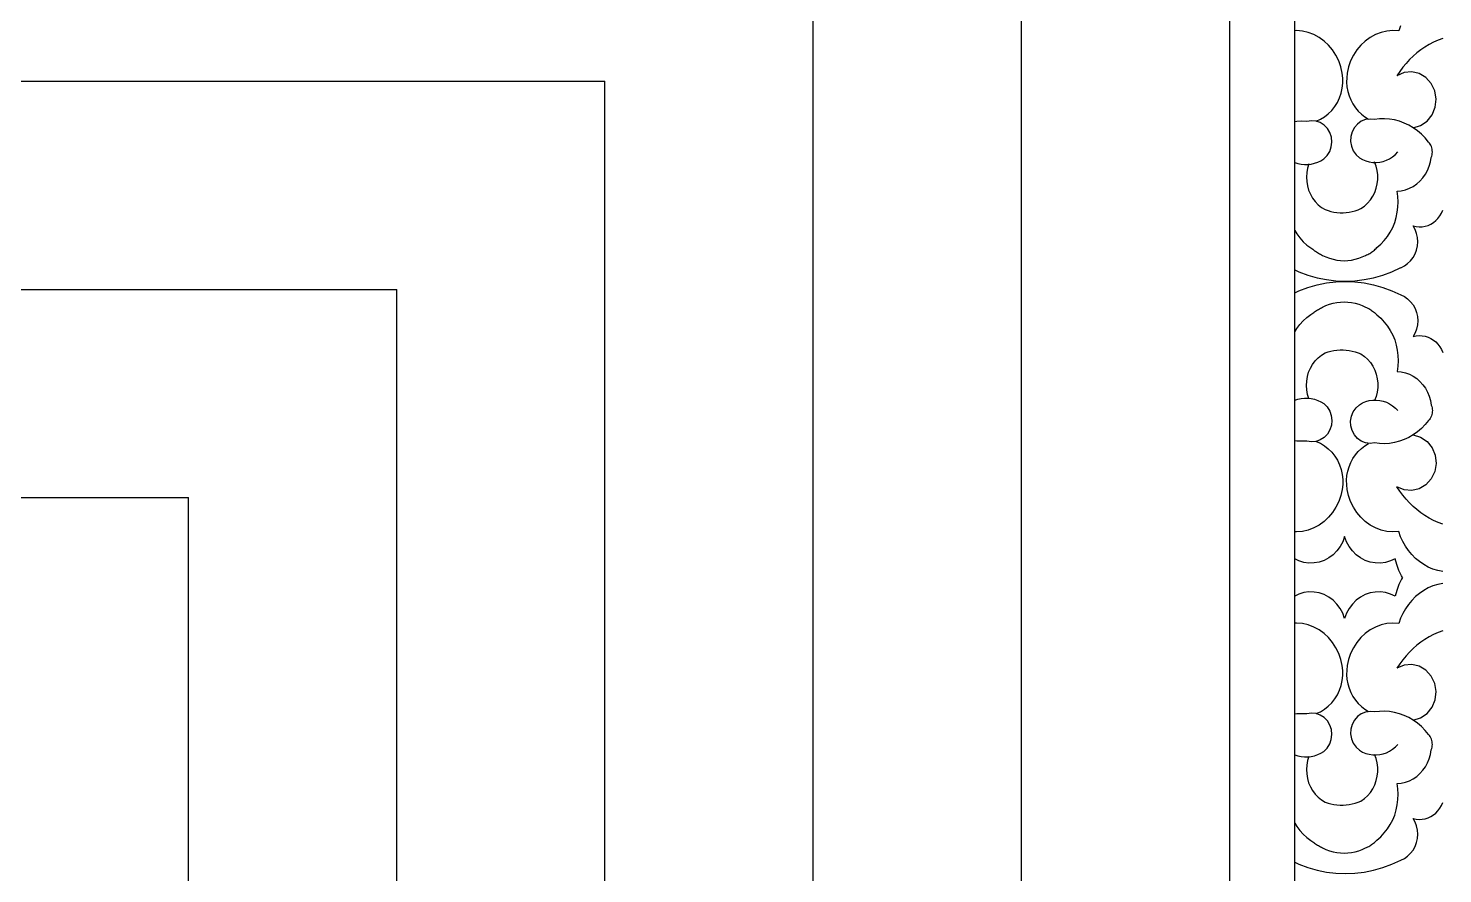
# Model space of a CAD drawing. Extents: x 1188826 to 1909461, y 608442 to 1651179.
# Drawn here: x 1668307 to 1668986, y 1031833 to 1032239 of the extents above; entities that cross this region are included whole.
import ezdxf

# ---------------------------------------------------------------- set-up
doc = ezdxf.new("R2010")
doc.units = 0
doc.header["$LTSCALE"] = 1000
doc.header["$MEASUREMENT"] = 0
doc.layers.add('立面线', color=40, linetype='Continuous')

msp = doc.modelspace()

# ---------------------------------------------------------------- linework, layer by layer
at = {"layer": '立面线'}
for p, q in [((1668914.97, 1028443.42), (1668914.97, 1032543.42)), ((1668883.75, 1028413.42), (1668883.75, 1032513.42)), ((1668783.73, 1028413.42), (1668783.73, 1032413.43)), ((1668683.7, 1028413.42), (1668683.7, 1032313.43)), ((1668915.86, 1032237.76), (1668914.97, 1032237.72)), ((1668918.7, 1032237.5), (1668915.86, 1032237.76)), ((1668921.49, 1032236.86), (1668918.7, 1032237.5)), ((1668924.18, 1032235.85), (1668921.49, 1032236.86)), ((1668956.45, 1032236.86), (1668953.76, 1032235.85)), ((1668959.24, 1032237.5), (1668956.45, 1032236.86)), ((1668962.09, 1032237.76), (1668959.24, 1032237.5)), ((1668964.93, 1032237.62), (1668962.09, 1032237.76)), ((1668965.8, 1032240.07), (1668964.93, 1032237.62)), ((1668926.73, 1032234.48), (1668924.18, 1032235.85)), ((1668929.11, 1032232.78), (1668926.73, 1032234.48)), ((1668931.26, 1032230.77), (1668929.11, 1032232.78)), ((1668933.17, 1032228.48), (1668931.26, 1032230.77)), ((1668946.68, 1032230.77), (1668944.77, 1032228.48)), ((1668948.83, 1032232.78), (1668946.68, 1032230.77)), ((1668951.21, 1032234.48), (1668948.83, 1032232.78)), ((1668953.76, 1032235.85), (1668951.21, 1032234.48)), ((1668977.55, 1032229.89), (1668975.57, 1032228.55)), ((1668979.59, 1032231.11), (1668977.55, 1032229.89)), ((1668981.7, 1032232.21), (1668979.59, 1032231.11)), ((1668983.86, 1032233.18), (1668981.7, 1032232.21)), ((1668986.06, 1032234.01), (1668983.86, 1032233.18)), ((1668934.79, 1032225.95), (1668933.17, 1032228.48)), ((1668936.11, 1032223.22), (1668934.79, 1032225.95)), ((1668937.09, 1032220.33), (1668936.11, 1032223.22)), ((1668941.84, 1032223.22), (1668940.85, 1032220.33)), ((1668943.15, 1032225.95), (1668941.84, 1032223.22)), ((1668944.77, 1032228.48), (1668943.15, 1032225.95)), ((1668970.1, 1032223.83), (1668968.45, 1032222.04)), ((1668971.84, 1032225.51), (1668970.1, 1032223.83)), ((1668973.67, 1032227.08), (1668971.84, 1032225.51)), ((1668975.57, 1032228.55), (1668973.67, 1032227.08)), ((1668937.73, 1032217.33), (1668937.09, 1032220.33)), ((1668938.01, 1032214.93), (1668937.73, 1032217.33)), ((1668940.21, 1032217.33), (1668939.95, 1032215.14)), ((1668940.85, 1032220.33), (1668940.21, 1032217.33)), ((1668965.44, 1032218.18), (1668964.09, 1032216.12)), ((1668967.51, 1032217.6), (1668964.09, 1032216.12)), ((1668966.89, 1032220.16), (1668965.44, 1032218.18)), ((1668968.45, 1032222.04), (1668966.89, 1032220.16)), ((1668971.18, 1032217.94), (1668967.51, 1032217.6)), ((1668974.78, 1032217.11), (1668971.18, 1032217.94)), ((1668977.99, 1032215.18), (1668974.78, 1032217.11)), ((1661183.66, 1032213.43), (1668583.65, 1032213.43)), ((1668583.65, 1028413.42), (1668583.65, 1032213.43)), ((1668937.24, 1032207.75), (1668937.76, 1032210.1)), ((1668937.76, 1032210.1), (1668938.02, 1032212.51)), ((1668938.02, 1032212.51), (1668938.01, 1032214.93)), ((1668939.95, 1032215.14), (1668939.91, 1032212.94)), ((1668939.91, 1032212.94), (1668940.09, 1032210.74)), ((1668940.09, 1032210.74), (1668940.49, 1032208.57)), ((1668980.55, 1032212.32), (1668977.99, 1032215.18)), ((1668982.22, 1032208.79), (1668980.55, 1032212.32)), ((1668934.21, 1032201.3), (1668935.46, 1032203.31)), ((1668935.46, 1032203.31), (1668936.47, 1032205.47)), ((1668936.47, 1032205.47), (1668937.24, 1032207.75)), ((1668940.49, 1032208.57), (1668941.1, 1032206.47)), ((1668941.1, 1032206.47), (1668941.92, 1032204.44)), ((1668941.92, 1032204.44), (1668942.93, 1032202.53)), ((1668942.93, 1032202.53), (1668944.13, 1032200.74)), ((1668982.87, 1032204.88), (1668982.22, 1032208.79)), ((1668982.43, 1032200.93), (1668982.87, 1032204.88)), ((1668927.33, 1032195.2), (1668929.29, 1032196.38)), ((1668929.29, 1032196.38), (1668931.11, 1032197.81)), ((1668931.11, 1032197.81), (1668932.76, 1032199.45)), ((1668932.76, 1032199.45), (1668934.21, 1032201.3)), ((1668944.13, 1032200.74), (1668945.51, 1032199.1)), ((1668945.51, 1032199.1), (1668947.03, 1032197.63)), ((1668947.03, 1032197.63), (1668948.7, 1032196.35)), ((1668948.7, 1032196.35), (1668950.48, 1032195.27)), ((1668955.71, 1032195.33), (1668953.31, 1032195.05)), ((1668958.14, 1032195.39), (1668955.71, 1032195.33)), ((1668960.56, 1032195.22), (1668958.14, 1032195.39)), ((1668978.53, 1032194.29), (1668980.94, 1032197.3)), ((1668980.94, 1032197.3), (1668982.43, 1032200.93)), ((1668916, 1032194.14), (1668914.97, 1032194)), ((1668918.42, 1032194.22), (1668916, 1032194.14)), ((1668920.84, 1032194.08), (1668918.42, 1032194.22)), ((1668922.99, 1032194.46), (1668920.84, 1032194.08)), ((1668925.17, 1032194.3), (1668922.99, 1032194.46)), ((1668925.26, 1032194.28), (1668925.17, 1032194.3)), ((1668925.26, 1032194.28), (1668927.33, 1032195.2)), ((1668927.25, 1032193.59), (1668925.26, 1032194.28)), ((1668929.13, 1032192.39), (1668927.25, 1032193.59)), ((1668930.7, 1032190.76), (1668929.13, 1032192.39)), ((1668931.87, 1032188.78), (1668930.7, 1032190.76)), ((1668932.6, 1032186.56), (1668931.87, 1032188.78)), ((1668942.56, 1032189.09), (1668941.95, 1032186.83)), ((1668943.63, 1032191.14), (1668942.56, 1032189.09)), ((1668945.12, 1032192.87), (1668943.63, 1032191.14)), ((1668946.93, 1032194.18), (1668945.12, 1032192.87)), ((1668948.97, 1032195), (1668946.93, 1032194.18)), ((1668951.14, 1032195.3), (1668948.97, 1032195)), ((1668953.31, 1032195.05), (1668951.14, 1032195.3)), ((1668962.95, 1032194.83), (1668960.56, 1032195.22)), ((1668965.31, 1032194.21), (1668962.95, 1032194.83)), ((1668967.61, 1032193.37), (1668965.31, 1032194.21)), ((1668969.83, 1032192.33), (1668967.61, 1032193.37)), ((1668971.87, 1032191.13), (1668969.83, 1032192.33)), ((1668971.87, 1032191.13), (1668975.42, 1032192.18)), ((1668971.95, 1032191.08), (1668971.87, 1032191.13)), ((1668973.97, 1032189.63), (1668971.95, 1032191.08)), ((1668975.87, 1032188), (1668973.97, 1032189.63)), ((1668975.42, 1032192.18), (1668978.53, 1032194.29)), ((1668931.78, 1032179.68), (1668932.55, 1032181.88)), ((1668932.55, 1032181.88), (1668932.83, 1032184.21)), ((1668932.83, 1032184.21), (1668932.6, 1032186.56)), ((1668941.95, 1032186.83), (1668941.84, 1032184.48)), ((1668941.84, 1032184.48), (1668942.24, 1032182.17)), ((1668942.24, 1032182.17), (1668943.12, 1032180.02)), ((1668977.63, 1032186.2), (1668975.87, 1032188)), ((1668979.23, 1032184.24), (1668977.63, 1032186.2)), ((1668979.66, 1032183.75), (1668979.23, 1032184.24)), ((1668980.03, 1032183.22), (1668979.66, 1032183.75)), ((1668980.35, 1032182.65), (1668980.03, 1032183.22)), ((1668980.62, 1032182.04), (1668980.35, 1032182.65)), ((1668980.83, 1032181.42), (1668980.62, 1032182.04)), ((1668926.05, 1032174.54), (1668927.54, 1032175.26)), ((1668927.54, 1032175.26), (1668928.96, 1032176.13)), ((1668928.96, 1032176.13), (1668930.56, 1032177.73)), ((1668930.56, 1032177.73), (1668931.78, 1032179.68)), ((1668943.12, 1032180.02), (1668944.44, 1032178.14)), ((1668944.44, 1032178.14), (1668946.12, 1032176.64)), ((1668946.12, 1032176.64), (1668947.6, 1032175.8)), ((1668947.6, 1032175.8), (1668949.17, 1032175.15)), ((1668949.17, 1032175.15), (1668950.79, 1032174.7)), ((1668957.43, 1032174.9), (1668959.02, 1032175.46)), ((1668959.02, 1032175.46), (1668960.55, 1032176.2)), ((1668960.55, 1032176.2), (1668961.99, 1032177.13)), ((1668961.99, 1032177.13), (1668963.32, 1032178.23)), ((1668963.32, 1032178.23), (1668964.52, 1032179.48)), ((1668980.21, 1032174.7), (1668980.57, 1032176.84)), ((1668980.57, 1032176.84), (1668980.79, 1032177.46)), ((1668980.79, 1032177.46), (1668980.95, 1032178.11)), ((1668980.98, 1032180.77), (1668980.83, 1032181.42)), ((1668980.95, 1032178.11), (1668981.06, 1032178.77)), ((1668981.07, 1032180.1), (1668980.98, 1032180.77)), ((1668981.06, 1032178.77), (1668981.09, 1032179.44)), ((1668981.09, 1032179.44), (1668981.07, 1032180.1)), ((1668914.97, 1032174.46), (1668916.44, 1032173.96)), ((1668916.44, 1032173.96), (1668918.04, 1032173.61)), ((1668918.04, 1032173.61), (1668919.66, 1032173.43)), ((1668919.66, 1032173.43), (1668921.29, 1032173.44)), ((1668920.77, 1032169.55), (1668920.62, 1032167.4)), ((1668921.17, 1032171.67), (1668920.77, 1032169.55)), ((1668921.81, 1032173.71), (1668921.17, 1032171.67)), ((1668921.29, 1032173.44), (1668922.91, 1032173.63)), ((1668922.91, 1032173.63), (1668924.5, 1032174)), ((1668924.5, 1032174), (1668926.05, 1032174.54)), ((1668950.79, 1032174.7), (1668952.44, 1032174.44)), ((1668952.44, 1032174.44), (1668954.12, 1032174.39)), ((1668954.12, 1032172.65), (1668953.38, 1032174.65)), ((1668954.12, 1032174.39), (1668955.79, 1032174.54)), ((1668954.63, 1032170.56), (1668954.12, 1032172.65)), ((1668954.89, 1032168.42), (1668954.63, 1032170.56)), ((1668954.89, 1032166.27), (1668954.89, 1032168.42)), ((1668955.79, 1032174.54), (1668957.43, 1032174.9)), ((1668976.54, 1032167.02), (1668977.77, 1032168.75)), ((1668977.77, 1032168.75), (1668978.8, 1032170.62)), ((1668978.8, 1032170.62), (1668979.61, 1032172.61)), ((1668979.61, 1032172.61), (1668980.21, 1032174.7)), ((1668920.62, 1032167.4), (1668920.73, 1032165.25)), ((1668920.73, 1032165.25), (1668921.08, 1032163.13)), ((1668921.08, 1032163.13), (1668921.67, 1032161.07)), ((1668953.44, 1032160.03), (1668954.16, 1032162.04)), ((1668954.16, 1032162.04), (1668954.65, 1032164.13)), ((1668954.65, 1032164.13), (1668954.89, 1032166.27)), ((1668968.12, 1032161.29), (1668970.04, 1032161.98)), ((1668970.04, 1032161.98), (1668971.86, 1032162.92)), ((1668971.86, 1032162.92), (1668973.56, 1032164.09)), ((1668973.56, 1032164.09), (1668975.13, 1032165.46)), ((1668975.13, 1032165.46), (1668976.54, 1032167.02)), ((1668921.67, 1032161.07), (1668922.5, 1032159.11)), ((1668922.5, 1032159.11), (1668923.55, 1032157.28)), ((1668923.55, 1032157.28), (1668924.8, 1032155.6)), ((1668924.8, 1032155.6), (1668926.24, 1032154.1)), ((1668948.42, 1032153.43), (1668949.96, 1032154.81)), ((1668949.96, 1032154.81), (1668951.32, 1032156.39)), ((1668951.32, 1032156.39), (1668952.48, 1032158.14)), ((1668952.48, 1032158.14), (1668953.44, 1032160.03)), ((1668964.14, 1032160.64), (1668966.15, 1032160.83)), ((1668964.51, 1032158.11), (1668964.14, 1032160.64)), ((1668964.65, 1032155.55), (1668964.51, 1032158.11)), ((1668964.57, 1032153), (1668964.65, 1032155.55)), ((1668966.15, 1032160.83), (1668968.12, 1032161.29)), ((1668926.24, 1032154.1), (1668927.84, 1032152.82)), ((1668927.84, 1032152.82), (1668929.58, 1032151.75)), ((1668929.58, 1032151.75), (1668930.97, 1032151.27)), ((1668930.97, 1032151.27), (1668932.39, 1032150.88)), ((1668932.39, 1032150.88), (1668933.83, 1032150.58)), ((1668933.83, 1032150.58), (1668935.28, 1032150.38)), ((1668935.28, 1032150.38), (1668936.74, 1032150.28)), ((1668936.74, 1032150.28), (1668938.21, 1032150.27)), ((1668938.21, 1032150.27), (1668939.67, 1032150.36)), ((1668939.67, 1032150.36), (1668941.12, 1032150.55)), ((1668941.12, 1032150.55), (1668942.56, 1032150.84)), ((1668942.56, 1032150.84), (1668943.98, 1032151.22)), ((1668943.98, 1032151.22), (1668945.38, 1032151.7)), ((1668945.38, 1032151.7), (1668946.74, 1032152.26)), ((1668946.74, 1032152.26), (1668948.42, 1032153.43)), ((1668962.99, 1032145.53), (1668963.74, 1032147.96)), ((1668963.74, 1032147.96), (1668964.26, 1032150.46)), ((1668964.26, 1032150.46), (1668964.57, 1032153)), ((1668983.77, 1032147.56), (1668984.68, 1032148.77)), ((1668984.68, 1032148.77), (1668985.45, 1032150.09)), ((1668985.45, 1032150.09), (1668986.06, 1032151.5)), ((1668914.97, 1032141.64), (1668915.93, 1032140.06)), ((1668960.88, 1032140.96), (1668962.04, 1032143.19)), ((1668962.04, 1032143.19), (1668962.99, 1032145.53)), ((1668972.83, 1032142.16), (1668971.9, 1032143.91)), ((1668971.9, 1032143.91), (1668973.31, 1032143.59)), ((1668973.52, 1032140.28), (1668972.83, 1032142.16)), ((1668973.31, 1032143.59), (1668974.74, 1032143.45)), ((1668974.74, 1032143.45), (1668976.19, 1032143.5)), ((1668976.19, 1032143.5), (1668977.61, 1032143.75)), ((1668977.61, 1032143.75), (1668979, 1032144.17)), ((1668979, 1032144.17), (1668980.33, 1032144.78)), ((1668980.33, 1032144.78), (1668981.58, 1032145.55)), ((1668981.58, 1032145.55), (1668982.73, 1032146.49)), ((1668982.73, 1032146.49), (1668983.77, 1032147.56)), ((1668915.93, 1032140.06), (1668917.4, 1032138.11)), ((1668917.4, 1032138.11), (1668919.04, 1032136.33)), ((1668919.04, 1032136.33), (1668920.84, 1032134.74)), ((1668920.84, 1032134.74), (1668922.78, 1032133.36)), ((1668954.47, 1032133.49), (1668956.32, 1032135.1)), ((1668956.32, 1032135.1), (1668958.01, 1032136.89)), ((1668958.01, 1032136.89), (1668959.53, 1032138.85)), ((1668959.53, 1032138.85), (1668960.88, 1032140.96)), ((1668973.47, 1032132.31), (1668973.9, 1032134.28)), ((1668973.93, 1032138.31), (1668973.52, 1032140.28)), ((1668973.9, 1032134.28), (1668974.06, 1032136.29)), ((1668974.06, 1032136.29), (1668973.93, 1032138.31)), ((1668922.78, 1032133.36), (1668923.21, 1032133.01)), ((1668923.21, 1032133.01), (1668923.66, 1032132.67)), ((1668923.66, 1032132.67), (1668924.11, 1032132.34)), ((1668924.11, 1032132.34), (1668924.56, 1032132.02)), ((1668924.56, 1032132.02), (1668925.02, 1032131.71)), ((1668925.02, 1032131.71), (1668925.48, 1032131.41)), ((1668925.48, 1032131.41), (1668925.95, 1032131.11)), ((1668925.95, 1032131.11), (1668926.43, 1032130.82)), ((1668926.43, 1032130.82), (1668926.9, 1032130.54)), ((1668926.9, 1032130.54), (1668927.39, 1032130.27)), ((1668927.39, 1032130.27), (1668927.87, 1032130.01)), ((1668927.87, 1032130.01), (1668928.36, 1032129.76)), ((1668928.36, 1032129.76), (1668929.99, 1032128.99)), ((1668929.99, 1032128.99), (1668931.67, 1032128.35)), ((1668931.67, 1032128.35), (1668933.39, 1032127.86)), ((1668933.39, 1032127.86), (1668935.14, 1032127.5)), ((1668935.14, 1032127.5), (1668936.91, 1032127.28)), ((1668940.47, 1032127.28), (1668942.24, 1032127.5)), ((1668942.24, 1032127.5), (1668943.99, 1032127.86)), ((1668943.99, 1032127.86), (1668945.71, 1032128.35)), ((1668945.71, 1032128.35), (1668947.39, 1032128.99)), ((1668947.39, 1032128.99), (1668949.02, 1032129.76)), ((1668949.02, 1032129.76), (1668949.52, 1032129.98)), ((1668949.52, 1032129.98), (1668950.02, 1032130.21)), ((1668950.02, 1032130.21), (1668950.51, 1032130.47)), ((1668950.51, 1032130.47), (1668950.99, 1032130.74)), ((1668950.99, 1032130.74), (1668951.46, 1032131.02)), ((1668951.46, 1032131.02), (1668951.92, 1032131.33)), ((1668951.92, 1032131.33), (1668952.37, 1032131.65)), ((1668952.37, 1032131.65), (1668952.81, 1032131.99)), ((1668952.81, 1032131.99), (1668953.25, 1032132.34)), ((1668953.25, 1032132.34), (1668953.67, 1032132.71)), ((1668953.67, 1032132.71), (1668954.08, 1032133.09)), ((1668954.08, 1032133.09), (1668954.47, 1032133.49)), ((1668970.62, 1032127.13), (1668971.81, 1032128.7)), ((1668971.81, 1032128.7), (1668972.77, 1032130.43)), ((1668972.77, 1032130.43), (1668973.47, 1032132.31)), ((1668914.97, 1032122.82), (1668916.96, 1032121.91)), ((1668916.96, 1032121.91), (1668921.34, 1032120.29)), ((1668936.91, 1032127.28), (1668938.69, 1032127.21)), ((1668938.69, 1032127.21), (1668940.47, 1032127.28)), ((1668957.27, 1032120.29), (1668961.65, 1032121.91)), ((1668961.65, 1032121.91), (1668965.95, 1032123.88)), ((1668965.95, 1032123.84), (1668967.65, 1032124.68)), ((1668967.65, 1032124.68), (1668969.22, 1032125.78)), ((1668969.22, 1032125.78), (1668970.62, 1032127.13)), ((1668916.96, 1032112.73), (1668921.34, 1032114.35)), ((1668921.34, 1032120.29), (1668925.78, 1032119.02)), ((1668921.34, 1032114.35), (1668925.78, 1032115.61)), ((1668925.78, 1032119.02), (1668930.26, 1032118.11)), ((1668925.78, 1032115.61), (1668930.26, 1032116.52)), ((1668930.26, 1032118.11), (1668934.77, 1032117.57)), ((1668930.26, 1032116.52), (1668934.77, 1032117.07)), ((1668934.77, 1032117.57), (1668939.3, 1032117.38)), ((1668934.77, 1032117.07), (1668939.3, 1032117.25)), ((1668939.3, 1032117.38), (1668943.83, 1032117.57)), ((1668939.3, 1032117.25), (1668943.83, 1032117.07)), ((1668943.83, 1032117.57), (1668948.35, 1032118.11)), ((1668943.83, 1032117.07), (1668948.35, 1032116.52)), ((1668948.35, 1032118.11), (1668952.83, 1032119.02)), ((1668948.35, 1032116.52), (1668952.83, 1032115.61)), ((1668952.83, 1032119.02), (1668957.27, 1032120.29)), ((1668952.83, 1032115.61), (1668957.27, 1032114.35)), ((1668957.27, 1032114.35), (1668961.65, 1032112.73)), ((1661283.64, 1032113.42), (1668483.65, 1032113.42)), ((1668483.68, 1028413.42), (1668483.65, 1032113.42)), ((1668914.97, 1032111.81), (1668916.96, 1032112.73)), ((1668933.39, 1032106.78), (1668935.14, 1032107.13)), ((1668935.14, 1032107.13), (1668936.91, 1032107.35)), ((1668936.91, 1032107.35), (1668938.69, 1032107.42)), ((1668938.69, 1032107.42), (1668940.47, 1032107.35)), ((1668940.47, 1032107.35), (1668942.24, 1032107.13)), ((1668942.24, 1032107.13), (1668943.99, 1032106.78)), ((1668961.65, 1032112.73), (1668965.95, 1032110.75)), ((1668965.95, 1032110.79), (1668967.65, 1032109.96)), ((1668967.65, 1032109.96), (1668969.22, 1032108.85)), ((1668969.22, 1032108.85), (1668970.62, 1032107.5)), ((1668970.62, 1032107.5), (1668971.81, 1032105.94)), ((1668920.84, 1032099.89), (1668922.78, 1032101.28)), ((1668922.78, 1032101.28), (1668923.21, 1032101.62)), ((1668923.21, 1032101.62), (1668923.66, 1032101.96)), ((1668923.66, 1032101.96), (1668924.11, 1032102.29)), ((1668924.11, 1032102.29), (1668924.56, 1032102.61)), ((1668924.56, 1032102.61), (1668925.02, 1032102.92)), ((1668925.02, 1032102.92), (1668925.48, 1032103.23)), ((1668925.48, 1032103.23), (1668925.95, 1032103.52)), ((1668925.95, 1032103.52), (1668926.43, 1032103.81)), ((1668926.43, 1032103.81), (1668926.9, 1032104.09)), ((1668926.9, 1032104.09), (1668927.39, 1032104.36)), ((1668927.39, 1032104.36), (1668927.87, 1032104.62)), ((1668927.87, 1032104.62), (1668928.36, 1032104.87)), ((1668928.36, 1032104.87), (1668929.99, 1032105.64)), ((1668929.99, 1032105.64), (1668931.67, 1032106.28)), ((1668931.67, 1032106.28), (1668933.39, 1032106.78)), ((1668943.99, 1032106.78), (1668945.71, 1032106.28)), ((1668945.71, 1032106.28), (1668947.39, 1032105.64)), ((1668947.39, 1032105.64), (1668949.02, 1032104.87)), ((1668949.02, 1032104.87), (1668949.52, 1032104.66)), ((1668949.52, 1032104.66), (1668950.02, 1032104.42)), ((1668950.02, 1032104.42), (1668950.51, 1032104.17)), ((1668950.51, 1032104.17), (1668950.99, 1032103.9)), ((1668950.99, 1032103.9), (1668951.46, 1032103.61)), ((1668951.46, 1032103.61), (1668951.92, 1032103.3)), ((1668951.92, 1032103.3), (1668952.37, 1032102.98)), ((1668952.37, 1032102.98), (1668952.81, 1032102.65)), ((1668952.81, 1032102.65), (1668953.25, 1032102.29)), ((1668953.25, 1032102.29), (1668953.67, 1032101.93)), ((1668953.67, 1032101.93), (1668954.08, 1032101.54)), ((1668954.08, 1032101.54), (1668954.47, 1032101.15)), ((1668954.47, 1032101.15), (1668956.32, 1032099.53)), ((1668971.81, 1032105.94), (1668972.77, 1032104.2)), ((1668972.77, 1032104.2), (1668973.47, 1032102.32)), ((1668973.47, 1032102.32), (1668973.9, 1032100.36)), ((1668973.9, 1032100.36), (1668974.06, 1032098.34)), ((1668914.97, 1032093), (1668915.93, 1032094.58)), ((1668915.93, 1032094.58), (1668917.4, 1032096.52)), ((1668917.4, 1032096.52), (1668919.04, 1032098.3)), ((1668919.04, 1032098.3), (1668920.84, 1032099.89)), ((1668956.32, 1032099.53), (1668958.01, 1032097.74)), ((1668958.01, 1032097.74), (1668959.53, 1032095.78)), ((1668959.53, 1032095.78), (1668960.88, 1032093.68)), ((1668960.88, 1032093.68), (1668962.04, 1032091.44)), ((1668973.52, 1032094.35), (1668972.83, 1032092.47)), ((1668973.93, 1032096.33), (1668973.52, 1032094.35)), ((1668974.06, 1032098.34), (1668973.93, 1032096.33)), ((1668962.04, 1032091.44), (1668962.99, 1032089.1)), ((1668962.99, 1032089.1), (1668963.74, 1032086.67)), ((1668963.74, 1032086.67), (1668964.26, 1032084.17)), ((1668972.83, 1032092.47), (1668971.9, 1032090.72)), ((1668971.9, 1032090.72), (1668973.31, 1032091.04)), ((1668973.31, 1032091.04), (1668974.74, 1032091.18)), ((1668974.74, 1032091.18), (1668976.19, 1032091.13)), ((1668976.19, 1032091.13), (1668977.61, 1032090.89)), ((1668977.61, 1032090.89), (1668979, 1032090.46)), ((1668979, 1032090.46), (1668980.33, 1032089.85)), ((1668980.33, 1032089.85), (1668981.58, 1032089.08)), ((1668981.58, 1032089.08), (1668982.73, 1032088.15)), ((1668982.73, 1032088.15), (1668983.77, 1032087.07)), ((1668983.77, 1032087.07), (1668984.68, 1032085.86)), ((1668924.8, 1032079.03), (1668926.24, 1032080.53)), ((1668926.24, 1032080.53), (1668927.84, 1032081.82)), ((1668927.84, 1032081.82), (1668929.58, 1032082.88)), ((1668929.58, 1032082.88), (1668930.97, 1032083.37)), ((1668930.97, 1032083.37), (1668932.39, 1032083.76)), ((1668932.39, 1032083.76), (1668933.83, 1032084.05)), ((1668933.83, 1032084.05), (1668935.28, 1032084.25)), ((1668935.28, 1032084.25), (1668936.74, 1032084.36)), ((1668936.74, 1032084.36), (1668938.21, 1032084.36)), ((1668938.21, 1032084.36), (1668939.67, 1032084.27)), ((1668939.67, 1032084.27), (1668941.12, 1032084.08)), ((1668941.12, 1032084.08), (1668942.56, 1032083.79)), ((1668942.56, 1032083.79), (1668943.98, 1032083.41)), ((1668943.98, 1032083.41), (1668945.38, 1032082.94)), ((1668945.38, 1032082.94), (1668946.74, 1032082.37)), ((1668946.74, 1032082.37), (1668948.42, 1032081.21)), ((1668948.42, 1032081.21), (1668949.96, 1032079.82)), ((1668964.26, 1032084.17), (1668964.57, 1032081.64)), ((1668964.57, 1032081.64), (1668964.65, 1032079.08)), ((1668984.68, 1032085.86), (1668985.45, 1032084.54)), ((1668985.45, 1032084.54), (1668986.06, 1032083.14)), ((1668921.08, 1032071.5), (1668921.67, 1032073.56)), ((1668921.67, 1032073.56), (1668922.5, 1032075.52)), ((1668922.5, 1032075.52), (1668923.55, 1032077.36)), ((1668923.55, 1032077.36), (1668924.8, 1032079.03)), ((1668949.96, 1032079.82), (1668951.32, 1032078.24)), ((1668951.32, 1032078.24), (1668952.48, 1032076.49)), ((1668952.48, 1032076.49), (1668953.44, 1032074.6)), ((1668953.44, 1032074.6), (1668954.16, 1032072.59)), ((1668964.51, 1032076.52), (1668964.14, 1032074)), ((1668964.14, 1032074), (1668966.15, 1032073.8)), ((1668964.65, 1032079.08), (1668964.51, 1032076.52)), ((1668966.15, 1032073.8), (1668968.12, 1032073.35)), ((1668968.12, 1032073.35), (1668970.04, 1032072.65)), ((1668920.62, 1032067.23), (1668920.73, 1032069.38)), ((1668920.77, 1032065.08), (1668920.62, 1032067.23)), ((1668920.73, 1032069.38), (1668921.08, 1032071.5)), ((1668954.16, 1032072.59), (1668954.65, 1032070.5)), ((1668954.65, 1032070.5), (1668954.89, 1032068.36)), ((1668954.89, 1032068.36), (1668954.89, 1032066.21)), ((1668970.04, 1032072.65), (1668971.86, 1032071.71)), ((1668971.86, 1032071.71), (1668973.56, 1032070.55)), ((1668973.56, 1032070.55), (1668975.13, 1032069.18)), ((1668975.13, 1032069.18), (1668976.54, 1032067.61)), ((1668976.54, 1032067.61), (1668977.77, 1032065.88)), ((1668914.97, 1032060.17), (1668916.44, 1032060.67)), ((1668916.44, 1032060.67), (1668918.04, 1032061.03)), ((1668918.04, 1032061.03), (1668919.66, 1032061.2)), ((1668919.66, 1032061.2), (1668921.29, 1032061.19)), ((1668921.17, 1032062.97), (1668920.77, 1032065.08)), ((1668921.81, 1032060.92), (1668921.17, 1032062.97)), ((1668921.29, 1032061.19), (1668922.91, 1032061)), ((1668922.91, 1032061), (1668924.5, 1032060.63)), ((1668924.5, 1032060.63), (1668926.05, 1032060.09)), ((1668926.05, 1032060.09), (1668927.54, 1032059.38)), ((1668947.6, 1032058.83), (1668949.17, 1032059.48)), ((1668949.17, 1032059.48), (1668950.79, 1032059.94)), ((1668950.79, 1032059.94), (1668952.44, 1032060.19)), ((1668952.44, 1032060.19), (1668954.12, 1032060.24)), ((1668954.12, 1032061.99), (1668953.38, 1032059.99)), ((1668954.63, 1032064.07), (1668954.12, 1032061.99)), ((1668954.12, 1032060.24), (1668955.79, 1032060.09)), ((1668954.89, 1032066.21), (1668954.63, 1032064.07)), ((1668955.79, 1032060.09), (1668957.43, 1032059.73)), ((1668957.43, 1032059.73), (1668959.02, 1032059.18)), ((1668977.77, 1032065.88), (1668978.8, 1032064.01)), ((1668978.8, 1032064.01), (1668979.61, 1032062.02)), ((1668979.61, 1032062.02), (1668980.21, 1032059.94)), ((1668980.21, 1032059.94), (1668980.57, 1032057.79)), ((1668927.54, 1032059.38), (1668928.96, 1032058.5)), ((1668928.96, 1032058.5), (1668930.56, 1032056.91)), ((1668930.56, 1032056.91), (1668931.78, 1032054.95)), ((1668931.78, 1032054.95), (1668932.55, 1032052.75)), ((1668932.55, 1032052.75), (1668932.83, 1032050.42)), ((1668942.24, 1032052.46), (1668943.12, 1032054.62)), ((1668943.12, 1032054.62), (1668944.44, 1032056.49)), ((1668944.44, 1032056.49), (1668946.12, 1032057.99)), ((1668946.12, 1032057.99), (1668947.6, 1032058.83)), ((1668959.02, 1032059.18), (1668960.55, 1032058.43)), ((1668960.55, 1032058.43), (1668961.99, 1032057.5)), ((1668961.99, 1032057.5), (1668963.32, 1032056.4)), ((1668963.32, 1032056.4), (1668964.52, 1032055.15)), ((1668980.57, 1032057.79), (1668980.79, 1032057.17)), ((1668980.83, 1032053.22), (1668980.62, 1032052.59)), ((1668980.79, 1032057.17), (1668980.95, 1032056.52)), ((1668980.98, 1032053.87), (1668980.83, 1032053.22)), ((1668980.95, 1032056.52), (1668981.06, 1032055.86)), ((1668981.07, 1032054.53), (1668980.98, 1032053.87)), ((1668981.06, 1032055.86), (1668981.09, 1032055.2)), ((1668981.09, 1032055.2), (1668981.07, 1032054.53)), ((1668931.87, 1032045.86), (1668930.7, 1032043.88)), ((1668932.6, 1032048.08), (1668931.87, 1032045.86)), ((1668932.83, 1032050.42), (1668932.6, 1032048.08)), ((1668941.84, 1032050.15), (1668942.24, 1032052.46)), ((1668941.95, 1032047.8), (1668941.84, 1032050.15)), ((1668942.56, 1032045.54), (1668941.95, 1032047.8)), ((1668975.87, 1032046.63), (1668973.97, 1032045)), ((1668977.63, 1032048.43), (1668975.87, 1032046.63)), ((1668979.23, 1032050.39), (1668977.63, 1032048.43)), ((1668979.66, 1032050.88), (1668979.23, 1032050.39)), ((1668980.03, 1032051.41), (1668979.66, 1032050.88)), ((1668980.35, 1032051.98), (1668980.03, 1032051.41)), ((1668980.62, 1032052.59), (1668980.35, 1032051.98)), ((1668916, 1032040.5), (1668914.97, 1032040.63)), ((1668918.42, 1032040.41), (1668916, 1032040.5)), ((1668920.84, 1032040.55), (1668918.42, 1032040.41)), ((1668922.99, 1032040.17), (1668920.84, 1032040.55)), ((1668925.17, 1032040.34), (1668922.99, 1032040.17)), ((1668925.26, 1032040.36), (1668925.17, 1032040.34)), ((1668927.25, 1032041.04), (1668925.26, 1032040.36)), ((1668925.26, 1032040.36), (1668927.33, 1032039.43)), ((1668929.13, 1032042.24), (1668927.25, 1032041.04)), ((1668927.33, 1032039.43), (1668929.29, 1032038.25)), ((1668930.7, 1032043.88), (1668929.13, 1032042.24)), ((1668943.63, 1032043.49), (1668942.56, 1032045.54)), ((1668945.12, 1032041.76), (1668943.63, 1032043.49)), ((1668946.93, 1032040.45), (1668945.12, 1032041.76)), ((1668948.97, 1032039.63), (1668946.93, 1032040.45)), ((1668948.7, 1032038.28), (1668950.48, 1032039.37)), ((1668951.14, 1032039.33), (1668948.97, 1032039.63)), ((1668953.31, 1032039.59), (1668951.14, 1032039.33)), ((1668955.71, 1032039.3), (1668953.31, 1032039.59)), ((1668958.14, 1032039.24), (1668955.71, 1032039.3)), ((1668960.56, 1032039.41), (1668958.14, 1032039.24)), ((1668962.95, 1032039.81), (1668960.56, 1032039.41)), ((1668965.31, 1032040.42), (1668962.95, 1032039.81)), ((1668967.61, 1032041.26), (1668965.31, 1032040.42)), ((1668969.83, 1032042.31), (1668967.61, 1032041.26)), ((1668971.87, 1032043.5), (1668969.83, 1032042.31)), ((1668971.95, 1032043.56), (1668971.87, 1032043.5)), ((1668971.87, 1032043.5), (1668975.42, 1032042.46)), ((1668973.97, 1032045), (1668971.95, 1032043.56)), ((1668975.42, 1032042.46), (1668978.53, 1032040.34)), ((1668978.53, 1032040.34), (1668980.94, 1032037.33)), ((1668929.29, 1032038.25), (1668931.11, 1032036.82)), ((1668931.11, 1032036.82), (1668932.76, 1032035.18)), ((1668932.76, 1032035.18), (1668934.21, 1032033.34)), ((1668934.21, 1032033.34), (1668935.46, 1032031.32)), ((1668942.93, 1032032.11), (1668944.13, 1032033.89)), ((1668944.13, 1032033.89), (1668945.51, 1032035.53)), ((1668945.51, 1032035.53), (1668947.03, 1032037)), ((1668947.03, 1032037), (1668948.7, 1032038.28)), ((1668980.94, 1032037.33), (1668982.43, 1032033.7)), ((1668982.43, 1032033.7), (1668982.87, 1032029.76)), ((1668935.46, 1032031.32), (1668936.47, 1032029.16)), ((1668936.47, 1032029.16), (1668937.24, 1032026.89)), ((1668937.24, 1032026.89), (1668937.76, 1032024.53)), ((1668940.09, 1032023.9), (1668940.49, 1032026.06)), ((1668940.49, 1032026.06), (1668941.1, 1032028.17)), ((1668941.1, 1032028.17), (1668941.92, 1032030.19)), ((1668941.92, 1032030.19), (1668942.93, 1032032.11)), ((1668982.22, 1032025.85), (1668980.55, 1032022.31)), ((1668982.87, 1032029.76), (1668982.22, 1032025.85)), ((1668938.01, 1032019.7), (1668937.73, 1032017.3)), ((1668937.76, 1032024.53), (1668938.02, 1032022.12)), ((1668938.02, 1032022.12), (1668938.01, 1032019.7)), ((1668939.91, 1032021.7), (1668940.09, 1032023.9)), ((1668939.95, 1032019.49), (1668939.91, 1032021.7)), ((1668940.21, 1032017.3), (1668939.95, 1032019.49)), ((1668977.99, 1032019.45), (1668974.78, 1032017.52)), ((1668980.55, 1032022.31), (1668977.99, 1032019.45)), ((1661383.66, 1032013.42), (1668383.68, 1032013.42)), ((1668383.59, 1028413.42), (1668383.59, 1032013.42)), ((1668383.68, 1028413.42), (1668383.68, 1032013.42)), ((1668937.09, 1032014.3), (1668936.11, 1032011.42)), ((1668937.73, 1032017.3), (1668937.09, 1032014.3)), ((1668940.85, 1032014.3), (1668940.21, 1032017.3)), ((1668941.84, 1032011.42), (1668940.85, 1032014.3)), ((1668965.44, 1032016.45), (1668964.09, 1032018.51)), ((1668967.51, 1032017.03), (1668964.09, 1032018.51)), ((1668966.89, 1032014.48), (1668965.44, 1032016.45)), ((1668968.45, 1032012.59), (1668966.89, 1032014.48)), ((1668971.18, 1032016.69), (1668967.51, 1032017.03)), ((1668970.1, 1032010.81), (1668968.45, 1032012.59)), ((1668974.78, 1032017.52), (1668971.18, 1032016.69)), ((1668933.17, 1032006.16), (1668931.26, 1032003.87)), ((1668934.79, 1032008.69), (1668933.17, 1032006.16)), ((1668936.11, 1032011.42), (1668934.79, 1032008.69)), ((1668943.15, 1032008.69), (1668941.84, 1032011.42)), ((1668944.77, 1032006.16), (1668943.15, 1032008.69)), ((1668946.68, 1032003.87), (1668944.77, 1032006.16)), ((1668971.84, 1032009.12), (1668970.1, 1032010.81)), ((1668973.67, 1032007.55), (1668971.84, 1032009.12)), ((1668975.57, 1032006.09), (1668973.67, 1032007.55)), ((1668977.55, 1032004.74), (1668975.57, 1032006.09)), ((1668924.18, 1031998.78), (1668921.49, 1031997.77)), ((1668926.73, 1032000.15), (1668924.18, 1031998.78)), ((1668929.11, 1032001.85), (1668926.73, 1032000.15)), ((1668931.26, 1032003.87), (1668929.11, 1032001.85)), ((1668948.83, 1032001.85), (1668946.68, 1032003.87)), ((1668951.21, 1032000.15), (1668948.83, 1032001.85)), ((1668953.76, 1031998.78), (1668951.21, 1032000.15)), ((1668956.45, 1031997.77), (1668953.76, 1031998.78)), ((1668979.59, 1032003.52), (1668977.55, 1032004.74)), ((1668981.7, 1032002.42), (1668979.59, 1032003.52)), ((1668983.86, 1032001.46), (1668981.7, 1032002.42)), ((1668986.06, 1032000.62), (1668983.86, 1032001.46)), ((1668915.86, 1031996.88), (1668914.97, 1031996.92)), ((1668918.7, 1031997.13), (1668915.86, 1031996.88)), ((1668921.49, 1031997.77), (1668918.7, 1031997.13)), ((1668938.03, 1031992.1), (1668936.77, 1031989.8)), ((1668938.97, 1031994.58), (1668938.03, 1031992.1)), ((1668939.91, 1031992.1), (1668938.97, 1031994.58)), ((1668941.17, 1031989.8), (1668939.91, 1031992.1)), ((1668959.24, 1031997.13), (1668956.45, 1031997.77)), ((1668962.09, 1031996.88), (1668959.24, 1031997.13)), ((1668964.93, 1031997.01), (1668962.09, 1031996.88)), ((1668965.8, 1031994.56), (1668964.93, 1031997.01)), ((1668966.87, 1031992.22), (1668965.8, 1031994.56)), ((1668968.13, 1031989.98), (1668966.87, 1031992.22)), ((1668933.39, 1031985.89), (1668931.35, 1031984.37)), ((1668935.22, 1031987.71), (1668933.39, 1031985.89)), ((1668936.77, 1031989.8), (1668935.22, 1031987.71)), ((1668942.73, 1031987.71), (1668941.17, 1031989.8)), ((1668944.55, 1031985.89), (1668942.73, 1031987.71)), ((1668946.59, 1031984.37), (1668944.55, 1031985.89)), ((1668969.58, 1031987.89), (1668968.13, 1031989.98)), ((1668971.2, 1031985.94), (1668969.58, 1031987.89)), ((1668972.98, 1031984.16), (1668971.2, 1031985.94)), ((1668916.97, 1031982.91), (1668914.97, 1031983.86)), ((1668919.36, 1031982.19), (1668916.97, 1031982.91)), ((1668921.82, 1031981.86), (1668919.36, 1031982.19)), ((1668924.31, 1031981.92), (1668921.82, 1031981.86)), ((1668926.76, 1031982.36), (1668924.31, 1031981.92)), ((1668929.12, 1031983.19), (1668926.76, 1031982.36)), ((1668931.35, 1031984.37), (1668929.12, 1031983.19)), ((1668948.82, 1031983.19), (1668946.59, 1031984.37)), ((1668951.19, 1031982.36), (1668948.82, 1031983.19)), ((1668953.63, 1031981.92), (1668951.19, 1031982.36)), ((1668956.12, 1031981.86), (1668953.63, 1031981.92)), ((1668958.58, 1031982.19), (1668956.12, 1031981.86)), ((1668960.98, 1031982.91), (1668958.58, 1031982.19)), ((1668963.25, 1031983.98), (1668960.98, 1031982.91)), ((1668963.98, 1031981.13), (1668963.25, 1031983.98)), ((1668964.97, 1031978.37), (1668963.98, 1031981.13)), ((1668966.22, 1031975.73), (1668964.97, 1031978.37)), ((1668974.9, 1031982.57), (1668972.98, 1031984.16)), ((1668976.95, 1031981.17), (1668974.9, 1031982.57)), ((1668979.11, 1031979.99), (1668976.95, 1031981.17)), ((1668981.36, 1031979.02), (1668979.11, 1031979.99)), ((1668983.69, 1031978.27), (1668981.36, 1031979.02)), ((1668986.06, 1031977.76), (1668983.69, 1031978.27)), ((1668964.97, 1031971.54), (1668963.98, 1031968.77)), ((1668966.22, 1031974.18), (1668964.97, 1031971.54)), ((1668966.68, 1031974.95), (1668966.22, 1031975.73)), ((1668966.68, 1031974.95), (1668966.22, 1031974.18)), ((1668983.69, 1031971.63), (1668981.36, 1031970.89)), ((1668986.06, 1031972.14), (1668983.69, 1031971.63)), ((1668916.97, 1031967), (1668914.97, 1031966.05)), ((1668919.36, 1031967.71), (1668916.97, 1031967)), ((1668921.82, 1031968.04), (1668919.36, 1031967.71)), ((1668924.31, 1031967.98), (1668921.82, 1031968.04)), ((1668926.76, 1031967.54), (1668924.31, 1031967.98)), ((1668929.12, 1031966.72), (1668926.76, 1031967.54)), ((1668931.35, 1031965.53), (1668929.12, 1031966.72)), ((1668933.39, 1031964.02), (1668931.35, 1031965.53)), ((1668946.59, 1031965.53), (1668944.55, 1031964.02)), ((1668948.82, 1031966.72), (1668946.59, 1031965.53)), ((1668951.19, 1031967.54), (1668948.82, 1031966.72)), ((1668953.63, 1031967.98), (1668951.19, 1031967.54)), ((1668956.12, 1031968.04), (1668953.63, 1031967.98)), ((1668958.58, 1031967.71), (1668956.12, 1031968.04)), ((1668960.98, 1031967), (1668958.58, 1031967.71)), ((1668963.25, 1031965.92), (1668960.98, 1031967)), ((1668963.98, 1031968.77), (1668963.25, 1031965.92)), ((1668972.98, 1031965.74), (1668971.2, 1031963.96)), ((1668974.9, 1031967.33), (1668972.98, 1031965.74)), ((1668976.95, 1031968.73), (1668974.9, 1031967.33)), ((1668979.11, 1031969.92), (1668976.95, 1031968.73)), ((1668981.36, 1031970.89), (1668979.11, 1031969.92)), ((1668935.22, 1031962.19), (1668933.39, 1031964.02)), ((1668936.77, 1031960.11), (1668935.22, 1031962.19)), ((1668938.03, 1031957.8), (1668936.77, 1031960.11)), ((1668938.97, 1031955.32), (1668938.03, 1031957.8)), ((1668939.91, 1031957.8), (1668938.97, 1031955.32)), ((1668941.17, 1031960.11), (1668939.91, 1031957.8)), ((1668942.73, 1031962.19), (1668941.17, 1031960.11)), ((1668944.55, 1031964.02), (1668942.73, 1031962.19)), ((1668966.87, 1031957.69), (1668965.8, 1031955.34)), ((1668968.13, 1031959.92), (1668966.87, 1031957.69)), ((1668969.58, 1031962.02), (1668968.13, 1031959.92)), ((1668971.2, 1031963.96), (1668969.58, 1031962.02)), ((1668915.86, 1031953.03), (1668914.97, 1031952.99)), ((1668918.7, 1031952.77), (1668915.86, 1031953.03)), ((1668921.49, 1031952.13), (1668918.7, 1031952.77)), ((1668924.18, 1031951.12), (1668921.49, 1031952.13)), ((1668926.73, 1031949.75), (1668924.18, 1031951.12)), ((1668953.76, 1031951.12), (1668951.21, 1031949.75)), ((1668956.45, 1031952.13), (1668953.76, 1031951.12)), ((1668959.24, 1031952.77), (1668956.45, 1031952.13)), ((1668962.09, 1031953.03), (1668959.24, 1031952.77)), ((1668964.93, 1031952.89), (1668962.09, 1031953.03)), ((1668965.8, 1031955.34), (1668964.93, 1031952.89)), ((1668929.11, 1031948.05), (1668926.73, 1031949.75)), ((1668931.26, 1031946.04), (1668929.11, 1031948.05)), ((1668933.17, 1031943.75), (1668931.26, 1031946.04)), ((1668946.68, 1031946.04), (1668944.77, 1031943.75)), ((1668948.83, 1031948.05), (1668946.68, 1031946.04)), ((1668951.21, 1031949.75), (1668948.83, 1031948.05)), ((1668977.55, 1031945.16), (1668975.57, 1031943.82)), ((1668979.59, 1031946.38), (1668977.55, 1031945.16)), ((1668981.7, 1031947.48), (1668979.59, 1031946.38)), ((1668983.86, 1031948.44), (1668981.7, 1031947.48)), ((1668986.06, 1031949.28), (1668983.86, 1031948.44)), ((1668934.79, 1031941.22), (1668933.17, 1031943.75)), ((1668936.11, 1031938.49), (1668934.79, 1031941.22)), ((1668937.09, 1031935.6), (1668936.11, 1031938.49)), ((1668941.84, 1031938.49), (1668940.85, 1031935.6)), ((1668943.15, 1031941.22), (1668941.84, 1031938.49)), ((1668944.77, 1031943.75), (1668943.15, 1031941.22)), ((1668968.45, 1031937.31), (1668966.89, 1031935.43)), ((1668970.1, 1031939.1), (1668968.45, 1031937.31)), ((1668971.84, 1031940.78), (1668970.1, 1031939.1)), ((1668973.67, 1031942.35), (1668971.84, 1031940.78)), ((1668975.57, 1031943.82), (1668973.67, 1031942.35)), ((1668937.73, 1031932.6), (1668937.09, 1031935.6)), ((1668938.01, 1031930.2), (1668937.73, 1031932.6)), ((1668939.95, 1031930.41), (1668939.91, 1031928.21)), ((1668940.21, 1031932.6), (1668939.95, 1031930.41)), ((1668940.85, 1031935.6), (1668940.21, 1031932.6)), ((1668965.44, 1031933.45), (1668964.09, 1031931.39)), ((1668967.51, 1031932.87), (1668964.09, 1031931.39)), ((1668966.89, 1031935.43), (1668965.44, 1031933.45)), ((1668971.18, 1031933.21), (1668967.51, 1031932.87)), ((1668974.78, 1031932.38), (1668971.18, 1031933.21)), ((1668977.99, 1031930.45), (1668974.78, 1031932.38)), ((1668980.55, 1031927.59), (1668977.99, 1031930.45)), ((1668937.24, 1031923.02), (1668937.76, 1031925.37)), ((1668937.76, 1031925.37), (1668938.02, 1031927.78)), ((1668938.02, 1031927.78), (1668938.01, 1031930.2)), ((1668939.91, 1031928.21), (1668940.09, 1031926.01)), ((1668940.09, 1031926.01), (1668940.49, 1031923.84)), ((1668940.49, 1031923.84), (1668941.1, 1031921.73)), ((1668982.22, 1031924.06), (1668980.55, 1031927.59)), ((1668982.87, 1031920.15), (1668982.22, 1031924.06)), ((1668934.21, 1031916.57), (1668935.46, 1031918.58)), ((1668935.46, 1031918.58), (1668936.47, 1031920.74)), ((1668936.47, 1031920.74), (1668937.24, 1031923.02)), ((1668941.1, 1031921.73), (1668941.92, 1031919.71)), ((1668941.92, 1031919.71), (1668942.93, 1031917.79)), ((1668942.93, 1031917.79), (1668944.13, 1031916.01)), ((1668982.43, 1031916.2), (1668982.87, 1031920.15)), ((1668925.26, 1031909.55), (1668927.33, 1031910.47)), ((1668927.33, 1031910.47), (1668929.29, 1031911.65)), ((1668929.29, 1031911.65), (1668931.11, 1031913.08)), ((1668931.11, 1031913.08), (1668932.76, 1031914.72)), ((1668932.76, 1031914.72), (1668934.21, 1031916.57)), ((1668944.13, 1031916.01), (1668945.51, 1031914.37)), ((1668945.51, 1031914.37), (1668947.03, 1031912.9)), ((1668948.97, 1031910.27), (1668946.93, 1031909.45)), ((1668947.03, 1031912.9), (1668948.7, 1031911.62)), ((1668948.7, 1031911.62), (1668950.48, 1031910.54)), ((1668951.14, 1031910.57), (1668948.97, 1031910.27)), ((1668953.31, 1031910.32), (1668951.14, 1031910.57)), ((1668955.71, 1031910.6), (1668953.31, 1031910.32)), ((1668958.14, 1031910.66), (1668955.71, 1031910.6)), ((1668960.56, 1031910.49), (1668958.14, 1031910.66)), ((1668962.95, 1031910.1), (1668960.56, 1031910.49)), ((1668965.31, 1031909.48), (1668962.95, 1031910.1)), ((1668978.53, 1031909.56), (1668980.94, 1031912.57)), ((1668980.94, 1031912.57), (1668982.43, 1031916.2)), ((1668916, 1031909.41), (1668914.97, 1031909.27)), ((1668918.42, 1031909.49), (1668916, 1031909.41)), ((1668920.84, 1031909.35), (1668918.42, 1031909.49)), ((1668922.99, 1031909.73), (1668920.84, 1031909.35)), ((1668925.17, 1031909.57), (1668922.99, 1031909.73)), ((1668925.26, 1031909.55), (1668925.17, 1031909.57)), ((1668927.25, 1031908.86), (1668925.26, 1031909.55)), ((1668929.13, 1031907.66), (1668927.25, 1031908.86)), ((1668930.7, 1031906.03), (1668929.13, 1031907.66)), ((1668931.87, 1031904.05), (1668930.7, 1031906.03)), ((1668932.6, 1031901.82), (1668931.87, 1031904.05)), ((1668942.56, 1031904.36), (1668941.95, 1031902.1)), ((1668943.63, 1031906.41), (1668942.56, 1031904.36)), ((1668945.12, 1031908.14), (1668943.63, 1031906.41)), ((1668946.93, 1031909.45), (1668945.12, 1031908.14)), ((1668967.61, 1031908.64), (1668965.31, 1031909.48)), ((1668969.83, 1031907.6), (1668967.61, 1031908.64)), ((1668971.87, 1031906.4), (1668969.83, 1031907.6)), ((1668971.87, 1031906.4), (1668975.42, 1031907.45)), ((1668971.95, 1031906.35), (1668971.87, 1031906.4)), ((1668973.97, 1031904.9), (1668971.95, 1031906.35)), ((1668975.87, 1031903.27), (1668973.97, 1031904.9)), ((1668975.42, 1031907.45), (1668978.53, 1031909.56)), ((1668977.63, 1031901.47), (1668975.87, 1031903.27)), ((1668931.78, 1031894.95), (1668932.55, 1031897.15)), ((1668932.55, 1031897.15), (1668932.83, 1031899.48)), ((1668932.83, 1031899.48), (1668932.6, 1031901.82)), ((1668941.95, 1031902.1), (1668941.84, 1031899.75)), ((1668941.84, 1031899.75), (1668942.24, 1031897.44)), ((1668942.24, 1031897.44), (1668943.12, 1031895.28)), ((1668979.23, 1031899.51), (1668977.63, 1031901.47)), ((1668979.66, 1031899.02), (1668979.23, 1031899.51)), ((1668980.03, 1031898.49), (1668979.66, 1031899.02)), ((1668980.35, 1031897.92), (1668980.03, 1031898.49)), ((1668980.62, 1031897.31), (1668980.35, 1031897.92)), ((1668980.83, 1031896.68), (1668980.62, 1031897.31)), ((1668980.98, 1031896.04), (1668980.83, 1031896.68)), ((1668914.97, 1031889.73), (1668916.44, 1031889.23)), ((1668924.5, 1031889.27), (1668926.05, 1031889.81)), ((1668926.05, 1031889.81), (1668927.54, 1031890.53)), ((1668927.54, 1031890.53), (1668928.96, 1031891.4)), ((1668928.96, 1031891.4), (1668930.56, 1031893)), ((1668930.56, 1031893), (1668931.78, 1031894.95)), ((1668943.12, 1031895.28), (1668944.44, 1031893.41)), ((1668944.44, 1031893.41), (1668946.12, 1031891.91)), ((1668946.12, 1031891.91), (1668947.6, 1031891.07)), ((1668947.6, 1031891.07), (1668949.17, 1031890.42)), ((1668949.17, 1031890.42), (1668950.79, 1031889.97)), ((1668950.79, 1031889.97), (1668952.44, 1031889.71)), ((1668952.44, 1031889.71), (1668954.12, 1031889.66)), ((1668954.12, 1031887.92), (1668953.38, 1031889.92)), ((1668954.12, 1031889.66), (1668955.79, 1031889.81)), ((1668955.79, 1031889.81), (1668957.43, 1031890.17)), ((1668957.43, 1031890.17), (1668959.02, 1031890.73)), ((1668959.02, 1031890.73), (1668960.55, 1031891.47)), ((1668960.55, 1031891.47), (1668961.99, 1031892.4)), ((1668961.99, 1031892.4), (1668963.32, 1031893.5)), ((1668963.32, 1031893.5), (1668964.52, 1031894.75)), ((1668979.61, 1031887.88), (1668980.21, 1031889.96)), ((1668980.21, 1031889.96), (1668980.57, 1031892.11)), ((1668980.57, 1031892.11), (1668980.79, 1031892.73)), ((1668980.79, 1031892.73), (1668980.95, 1031893.38)), ((1668980.95, 1031893.38), (1668981.06, 1031894.04)), ((1668981.07, 1031895.37), (1668980.98, 1031896.04)), ((1668981.06, 1031894.04), (1668981.09, 1031894.7)), ((1668981.09, 1031894.7), (1668981.07, 1031895.37)), ((1668916.44, 1031889.23), (1668918.04, 1031888.88)), ((1668918.04, 1031888.88), (1668919.66, 1031888.7)), ((1668919.66, 1031888.7), (1668921.29, 1031888.71)), ((1668920.77, 1031884.82), (1668920.62, 1031882.67)), ((1668921.17, 1031886.94), (1668920.77, 1031884.82)), ((1668921.81, 1031888.98), (1668921.17, 1031886.94)), ((1668921.29, 1031888.71), (1668922.91, 1031888.9)), ((1668922.91, 1031888.9), (1668924.5, 1031889.27)), ((1668954.63, 1031885.83), (1668954.12, 1031887.92)), ((1668954.89, 1031883.69), (1668954.63, 1031885.83)), ((1668954.89, 1031881.54), (1668954.89, 1031883.69)), ((1668976.54, 1031882.29), (1668977.77, 1031884.02)), ((1668977.77, 1031884.02), (1668978.8, 1031885.89)), ((1668978.8, 1031885.89), (1668979.61, 1031887.88)), ((1668920.62, 1031882.67), (1668920.73, 1031880.52)), ((1668920.73, 1031880.52), (1668921.08, 1031878.4)), ((1668921.08, 1031878.4), (1668921.67, 1031876.34)), ((1668921.67, 1031876.34), (1668922.5, 1031874.38)), ((1668953.44, 1031875.3), (1668954.16, 1031877.31)), ((1668954.16, 1031877.31), (1668954.65, 1031879.4)), ((1668954.65, 1031879.4), (1668954.89, 1031881.54)), ((1668964.14, 1031875.91), (1668966.15, 1031876.1)), ((1668966.15, 1031876.1), (1668968.12, 1031876.55)), ((1668968.12, 1031876.55), (1668970.04, 1031877.25)), ((1668970.04, 1031877.25), (1668971.86, 1031878.19)), ((1668971.86, 1031878.19), (1668973.56, 1031879.35)), ((1668973.56, 1031879.35), (1668975.13, 1031880.73)), ((1668975.13, 1031880.73), (1668976.54, 1031882.29)), ((1668922.5, 1031874.38), (1668923.55, 1031872.55)), ((1668923.55, 1031872.55), (1668924.8, 1031870.87)), ((1668924.8, 1031870.87), (1668926.24, 1031869.37)), ((1668926.24, 1031869.37), (1668927.84, 1031868.08)), ((1668948.42, 1031868.7), (1668949.96, 1031870.08)), ((1668949.96, 1031870.08), (1668951.32, 1031871.66)), ((1668951.32, 1031871.66), (1668952.48, 1031873.41)), ((1668952.48, 1031873.41), (1668953.44, 1031875.3)), ((1668964.51, 1031873.38), (1668964.14, 1031875.91)), ((1668964.65, 1031870.82), (1668964.51, 1031873.38)), ((1668964.57, 1031868.27), (1668964.65, 1031870.82)), ((1668927.84, 1031868.08), (1668929.58, 1031867.02)), ((1668929.58, 1031867.02), (1668930.97, 1031866.54)), ((1668930.97, 1031866.54), (1668932.39, 1031866.15)), ((1668932.39, 1031866.15), (1668933.83, 1031865.85)), ((1668933.83, 1031865.85), (1668935.28, 1031865.65)), ((1668935.28, 1031865.65), (1668936.74, 1031865.55)), ((1668936.74, 1031865.55), (1668938.21, 1031865.54)), ((1668938.21, 1031865.54), (1668939.67, 1031865.63)), ((1668939.67, 1031865.63), (1668941.12, 1031865.82)), ((1668941.12, 1031865.82), (1668942.56, 1031866.11)), ((1668942.56, 1031866.11), (1668943.98, 1031866.49)), ((1668943.98, 1031866.49), (1668945.38, 1031866.97)), ((1668945.38, 1031866.97), (1668946.74, 1031867.53)), ((1668946.74, 1031867.53), (1668948.42, 1031868.7)), ((1668962.99, 1031860.8), (1668963.74, 1031863.23)), ((1668963.74, 1031863.23), (1668964.26, 1031865.73)), ((1668964.26, 1031865.73), (1668964.57, 1031868.27)), ((1668982.73, 1031861.76), (1668983.77, 1031862.83)), ((1668983.77, 1031862.83), (1668984.68, 1031864.04)), ((1668984.68, 1031864.04), (1668985.45, 1031865.36)), ((1668985.45, 1031865.36), (1668986.06, 1031866.77)), ((1668914.97, 1031856.91), (1668915.93, 1031855.33)), ((1668959.53, 1031854.12), (1668960.88, 1031856.23)), ((1668960.88, 1031856.23), (1668962.04, 1031858.46)), ((1668962.04, 1031858.46), (1668962.99, 1031860.8)), ((1668972.83, 1031857.43), (1668971.9, 1031859.18)), ((1668971.9, 1031859.18), (1668973.31, 1031858.86)), ((1668973.52, 1031855.55), (1668972.83, 1031857.43)), ((1668973.31, 1031858.86), (1668974.74, 1031858.72)), ((1668974.74, 1031858.72), (1668976.19, 1031858.77)), ((1668976.19, 1031858.77), (1668977.61, 1031859.02)), ((1668977.61, 1031859.02), (1668979, 1031859.44)), ((1668979, 1031859.44), (1668980.33, 1031860.05)), ((1668980.33, 1031860.05), (1668981.58, 1031860.82)), ((1668981.58, 1031860.82), (1668982.73, 1031861.76)), ((1668915.93, 1031855.33), (1668917.4, 1031853.38)), ((1668917.4, 1031853.38), (1668919.04, 1031851.6)), ((1668919.04, 1031851.6), (1668920.84, 1031850.01)), ((1668920.84, 1031850.01), (1668922.78, 1031848.63)), ((1668954.47, 1031848.75), (1668956.32, 1031850.37)), ((1668956.32, 1031850.37), (1668958.01, 1031852.16)), ((1668958.01, 1031852.16), (1668959.53, 1031854.12)), ((1668973.47, 1031847.58), (1668973.9, 1031849.54)), ((1668973.93, 1031853.58), (1668973.52, 1031855.55)), ((1668973.9, 1031849.54), (1668974.06, 1031851.56)), ((1668974.06, 1031851.56), (1668973.93, 1031853.58)), ((1668922.78, 1031848.63), (1668923.21, 1031848.28)), ((1668923.21, 1031848.28), (1668923.66, 1031847.94)), ((1668923.66, 1031847.94), (1668924.11, 1031847.61)), ((1668924.11, 1031847.61), (1668924.56, 1031847.29)), ((1668924.56, 1031847.29), (1668925.02, 1031846.98)), ((1668925.02, 1031846.98), (1668925.48, 1031846.67)), ((1668925.48, 1031846.67), (1668925.95, 1031846.38)), ((1668925.95, 1031846.38), (1668926.43, 1031846.09)), ((1668926.43, 1031846.09), (1668926.9, 1031845.81)), ((1668926.9, 1031845.81), (1668927.39, 1031845.54)), ((1668927.39, 1031845.54), (1668927.87, 1031845.28)), ((1668927.87, 1031845.28), (1668928.36, 1031845.03)), ((1668928.36, 1031845.03), (1668929.99, 1031844.26)), ((1668929.99, 1031844.26), (1668931.67, 1031843.62)), ((1668931.67, 1031843.62), (1668933.39, 1031843.12)), ((1668933.39, 1031843.12), (1668935.14, 1031842.77)), ((1668935.14, 1031842.77), (1668936.91, 1031842.55)), ((1668936.91, 1031842.55), (1668938.69, 1031842.48)), ((1668938.69, 1031842.48), (1668940.47, 1031842.55)), ((1668940.47, 1031842.55), (1668942.24, 1031842.77)), ((1668942.24, 1031842.77), (1668943.99, 1031843.12)), ((1668943.99, 1031843.12), (1668945.71, 1031843.62)), ((1668945.71, 1031843.62), (1668947.39, 1031844.26)), ((1668947.39, 1031844.26), (1668949.02, 1031845.03)), ((1668949.02, 1031845.03), (1668949.52, 1031845.25)), ((1668949.52, 1031845.25), (1668950.02, 1031845.48)), ((1668950.02, 1031845.48), (1668950.51, 1031845.74)), ((1668950.51, 1031845.74), (1668950.99, 1031846.01)), ((1668950.99, 1031846.01), (1668951.46, 1031846.29)), ((1668951.46, 1031846.29), (1668951.92, 1031846.6)), ((1668951.92, 1031846.6), (1668952.37, 1031846.92)), ((1668952.37, 1031846.92), (1668952.81, 1031847.26)), ((1668952.81, 1031847.26), (1668953.25, 1031847.61)), ((1668953.25, 1031847.61), (1668953.67, 1031847.98)), ((1668953.67, 1031847.98), (1668954.08, 1031848.36)), ((1668954.08, 1031848.36), (1668954.47, 1031848.75)), ((1668969.22, 1031841.05), (1668970.62, 1031842.4)), ((1668970.62, 1031842.4), (1668971.81, 1031843.97)), ((1668971.81, 1031843.97), (1668972.77, 1031845.7)), ((1668972.77, 1031845.7), (1668973.47, 1031847.58)), ((1668914.97, 1031838.09), (1668916.96, 1031837.18)), ((1668916.96, 1031837.18), (1668921.34, 1031835.56)), ((1668921.34, 1031835.56), (1668925.78, 1031834.29)), ((1668952.83, 1031834.29), (1668957.27, 1031835.56)), ((1668957.27, 1031835.56), (1668961.65, 1031837.18)), ((1668961.65, 1031837.18), (1668965.95, 1031839.15)), ((1668965.95, 1031839.11), (1668967.65, 1031839.95)), ((1668967.65, 1031839.95), (1668969.22, 1031841.05)), ((1668925.78, 1031834.29), (1668930.26, 1031833.38)), ((1668930.26, 1031833.38), (1668934.77, 1031832.84)), ((1668934.77, 1031832.84), (1668939.3, 1031832.65)), ((1668939.3, 1031832.65), (1668943.83, 1031832.84)), ((1668943.83, 1031832.84), (1668948.35, 1031833.38)), ((1668948.35, 1031833.38), (1668952.83, 1031834.29))]:
    msp.add_line(p, q, dxfattribs=at)

doc.saveas('drawing.dxf')
